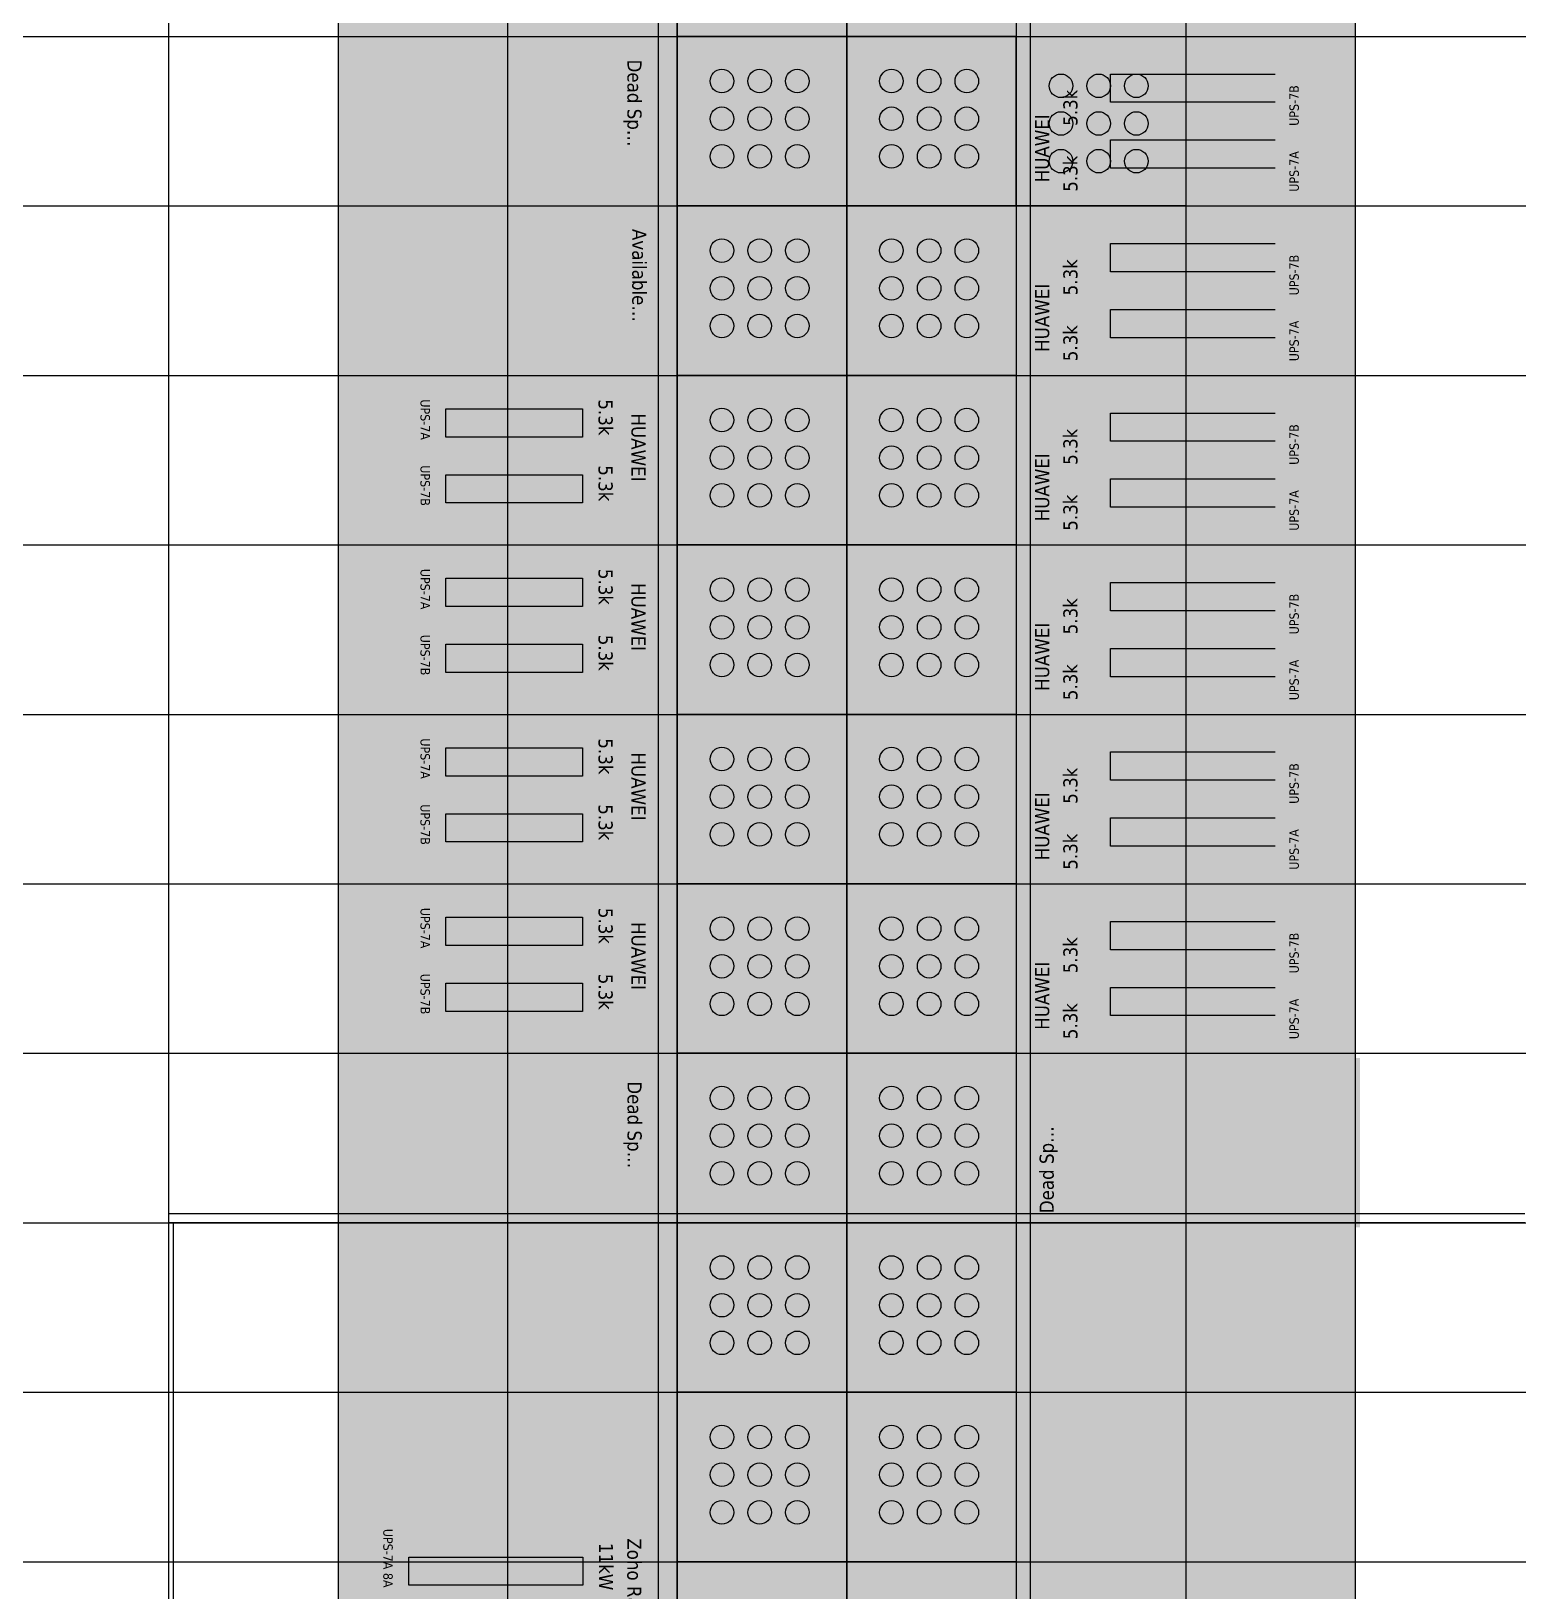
# Model space of a CAD drawing. Header units: millimetres. Extents: x -618 to 58287, y -23922 to -2396.
# Drawn here: x 5514 to 10775, y -16303 to -10782 of the extents above; entities that cross this region are included whole.
import ezdxf

# ---------------------------------------------------------------- set-up
doc = ezdxf.new("R2010")
doc.units = ezdxf.units.MM
doc.header["$MEASUREMENT"] = 0
for name, color, linetype, true_color in [('Background', 7, 'Continuous', 0xffffff), ('Equipment', 7, 'Continuous', 0xffffff), ('Names', 7, 'Continuous', 0xffffff), ('Power', 7, 'Continuous', 0xffffff), ('Room fixture', 7, 'Continuous', 0xffffff), ('Rows', 7, 'Continuous', 0xffffff), ('Tile grid', 7, 'Continuous', 0xafafaf), ('Walls and cages', 7, 'Continuous', 0xffffff)]:
    doc.layers.add(name, color=color, linetype=linetype, true_color=true_color)
doc.styles.add('Tahoma#false#false', font='tahoma.ttf', dxfattribs={"height": 0.2})

msp = doc.modelspace()

# ---------------------------------------------------------------- linework, layer by layer
at = {"layer": 'Background', "lineweight": -3, "transparency": 33554687}
for points in [[(6717.3, -10782), (7800.7, -10782), (7800.7, -11382)], [(7800.7, -11382), (6717.3, -11382), (6717.3, -10782)], [(10200, -11400), (9000, -11400), (9000, -10800)], [(9000, -10800), (10200, -10800), (10200, -11400)], [(6734.3, -11381.7), (7817.7, -11381.7), (7817.7, -11981.7)], [(7817.7, -11981.7), (6734.3, -11981.7), (6734.3, -11381.7)], [(10200, -12000), (9000, -12000), (9000, -11400)], [(9000, -11400), (10200, -11400), (10200, -12000)], [(6731.7, -11985), (7815, -11985), (7815, -12585)], [(7815, -12585), (6731.7, -12585), (6731.7, -11985)], [(10200, -12600), (9000, -12600), (9000, -12000)], [(9000, -12000), (10200, -12000), (10200, -12600)], [(6731.7, -12585), (7815, -12585), (7815, -13185)], [(7815, -13185), (6731.7, -13185), (6731.7, -12585)], [(10200, -13200), (9000, -13200), (9000, -12600)], [(9000, -12600), (10200, -12600), (10200, -13200)], [(6731.7, -13185), (7815, -13185), (7815, -13785)], [(7815, -13785), (6731.7, -13785), (6731.7, -13185)], [(10200, -13800), (9000, -13800), (9000, -13200)], [(9000, -13200), (10200, -13200), (10200, -13800)], [(6731.7, -13785), (7815, -13785), (7815, -14385)], [(7815, -14385), (6731.7, -14385), (6731.7, -13785)], [(10200, -14400), (9000, -14400), (9000, -13800)], [(9000, -13800), (10200, -13800), (10200, -14400)], [(6717.7, -14399), (7801, -14399), (7801, -14999)], [(7801, -14999), (6717.7, -14999), (6717.7, -14399)], [(10216, -15016), (9016, -15016), (9016, -14416)], [(9016, -14416), (10216, -14416), (10216, -15016)], [(6600, -16000), (7800, -16000), (7800, -16800)], [(7800, -16800), (6600, -16800), (6600, -16000)], [(10200, -17000), (9000, -17000), (9000, -16200)], [(9000, -16200), (10200, -16200), (10200, -17000)]]:
    msp.add_solid(points, dxfattribs=at)
at = {"layer": 'Equipment', "color": 21, "lineweight": 50, "true_color": 0xf49191, "transparency": 33554687}
for points in [[(6784, -11315.3), (6717.3, -11382), (6717.3, -10782)], [(6784, -10848.7), (6784, -11315.3), (6717.3, -10782)], [(7734, -10848.7), (6784, -10848.7), (6717.3, -10782)], [(6717.3, -10782), (7800.7, -10782), (7734, -10848.7)], [(7800.7, -10782), (7800.7, -11382), (7734, -11315.3)], [(7800.7, -10782), (7734, -11315.3), (7734, -10848.7)], [(7800.7, -11382), (6717.3, -11382), (6784, -11315.3)], [(6784, -11315.3), (7734, -11315.3), (7800.7, -11382)], [(6801, -11915), (6734.3, -11981.7), (6734.3, -11381.7)], [(6801, -11448.3), (6801, -11915), (6734.3, -11381.7)], [(7751, -11448.3), (6801, -11448.3), (6734.3, -11381.7)], [(6734.3, -11381.7), (7817.7, -11381.7), (7751, -11448.3)], [(7817.7, -11381.7), (7817.7, -11981.7), (7751, -11915)], [(7817.7, -11381.7), (7751, -11915), (7751, -11448.3)], [(7817.7, -11981.7), (6734.3, -11981.7), (6801, -11915)], [(6801, -11915), (7751, -11915), (7817.7, -11981.7)], [(6784.3, -14932.3), (6717.7, -14999), (6717.7, -14399)], [(6784.3, -14465.7), (6784.3, -14932.3), (6717.7, -14399)], [(7734.3, -14465.7), (6784.3, -14465.7), (6717.7, -14399)], [(6717.7, -14399), (7801, -14399), (7734.3, -14465.7)], [(7801, -14399), (7801, -14999), (7734.3, -14932.3)], [(7801, -14399), (7734.3, -14932.3), (7734.3, -14465.7)], [(10149.3, -14482.7), (9082.7, -14482.7), (9016, -14416)], [(9016, -14416), (10216, -14416), (10149.3, -14482.7)], [(9016, -15016), (9016, -14416), (9082.7, -14482.7)], [(10149.3, -14482.7), (10216, -14416), (10216, -15016)], [(9016, -15016), (9082.7, -14482.7), (9082.7, -14949.3)], [(10149.3, -14949.3), (10149.3, -14482.7), (10216, -15016)], [(7801, -14999), (6717.7, -14999), (6784.3, -14932.3)], [(6784.3, -14932.3), (7734.3, -14932.3), (7801, -14999)], [(10216, -15016), (9016, -15016), (9082.7, -14949.3)], [(9082.7, -14949.3), (10149.3, -14949.3), (10216, -15016)]]:
    msp.add_solid(points, dxfattribs=at)
at = {"layer": 'Equipment', "color": 18, "lineweight": -3, "true_color": 0x000000, "transparency": 33554687}
for points in [[(6734, -11365.3), (6717.3, -11382), (6717.3, -10782)], [(6734, -10798.7), (6734, -11365.3), (6717.3, -10782)], [(7784, -10798.7), (6734, -10798.7), (6717.3, -10782)], [(6717.3, -10782), (7800.7, -10782), (7784, -10798.7)], [(7800.7, -10782), (7800.7, -11382), (7784, -11365.3)], [(7800.7, -10782), (7784, -11365.3), (7784, -10798.7)], [(10183.3, -10816.7), (9016.7, -10816.7), (9000, -10800)], [(9000, -10800), (10200, -10800), (10183.3, -10816.7)], [(9000, -11400), (9000, -10800), (9016.7, -10816.7)], [(9000, -11400), (9016.7, -10816.7), (9016.7, -11383.3)], [(10183.3, -10816.7), (10200, -10800), (10200, -11400)], [(10183.3, -11383.3), (10183.3, -10816.7), (10200, -11400)], [(7800.7, -11382), (6717.3, -11382), (6734, -11365.3)], [(6734, -11365.3), (7784, -11365.3), (7800.7, -11382)], [(6751, -11965), (6734.3, -11981.7), (6734.3, -11381.7)], [(6751, -11398.3), (6751, -11965), (6734.3, -11381.7)], [(7801, -11398.3), (6751, -11398.3), (6734.3, -11381.7)], [(6734.3, -11381.7), (7817.7, -11381.7), (7801, -11398.3)], [(7817.7, -11381.7), (7817.7, -11981.7), (7801, -11965)], [(7817.7, -11381.7), (7801, -11965), (7801, -11398.3)], [(10200, -11400), (9000, -11400), (9016.7, -11383.3)], [(10183.3, -11416.7), (9016.7, -11416.7), (9000, -11400)], [(9000, -11400), (10200, -11400), (10183.3, -11416.7)], [(9000, -12000), (9000, -11400), (9016.7, -11416.7)], [(9000, -12000), (9016.7, -11416.7), (9016.7, -11983.3)], [(9016.7, -11383.3), (10183.3, -11383.3), (10200, -11400)], [(10183.3, -11416.7), (10200, -11400), (10200, -12000)], [(10183.3, -11983.3), (10183.3, -11416.7), (10200, -12000)], [(7817.7, -11981.7), (6734.3, -11981.7), (6751, -11965)], [(6751, -11965), (7801, -11965), (7817.7, -11981.7)], [(6748.3, -12568.3), (6731.7, -12585), (6731.7, -11985)], [(6748.3, -12001.7), (6748.3, -12568.3), (6731.7, -11985)], [(7798.3, -12001.7), (6748.3, -12001.7), (6731.7, -11985)], [(6731.7, -11985), (7815, -11985), (7798.3, -12001.7)], [(7815, -11985), (7815, -12585), (7798.3, -12568.3)], [(7815, -11985), (7798.3, -12568.3), (7798.3, -12001.7)], [(10200, -12000), (9000, -12000), (9016.7, -11983.3)], [(10183.3, -12016.7), (9016.7, -12016.7), (9000, -12000)], [(9000, -12000), (10200, -12000), (10183.3, -12016.7)], [(9000, -12600), (9000, -12000), (9016.7, -12016.7)], [(9000, -12600), (9016.7, -12016.7), (9016.7, -12583.3)], [(9016.7, -11983.3), (10183.3, -11983.3), (10200, -12000)], [(10183.3, -12016.7), (10200, -12000), (10200, -12600)], [(10183.3, -12583.3), (10183.3, -12016.7), (10200, -12600)], [(7815, -12585), (6731.7, -12585), (6748.3, -12568.3)], [(6748.3, -13168.3), (6731.7, -13185), (6731.7, -12585)], [(6748.3, -12601.7), (6748.3, -13168.3), (6731.7, -12585)], [(7798.3, -12601.7), (6748.3, -12601.7), (6731.7, -12585)], [(6731.7, -12585), (7815, -12585), (7798.3, -12601.7)], [(6748.3, -12568.3), (7798.3, -12568.3), (7815, -12585)], [(7815, -12585), (7815, -13185), (7798.3, -13168.3)], [(7815, -12585), (7798.3, -13168.3), (7798.3, -12601.7)], [(10200, -12600), (9000, -12600), (9016.7, -12583.3)], [(9016.7, -12583.3), (10183.3, -12583.3), (10200, -12600)], [(10183.3, -12616.7), (9016.7, -12616.7), (9000, -12600)], [(9000, -12600), (10200, -12600), (10183.3, -12616.7)], [(9000, -13200), (9000, -12600), (9016.7, -12616.7)], [(9000, -13200), (9016.7, -12616.7), (9016.7, -13183.3)], [(10183.3, -12616.7), (10200, -12600), (10200, -13200)], [(10183.3, -13183.3), (10183.3, -12616.7), (10200, -13200)], [(7815, -13185), (6731.7, -13185), (6748.3, -13168.3)], [(6748.3, -13768.3), (6731.7, -13785), (6731.7, -13185)], [(6748.3, -13201.7), (6748.3, -13768.3), (6731.7, -13185)], [(7798.3, -13201.7), (6748.3, -13201.7), (6731.7, -13185)], [(6731.7, -13185), (7815, -13185), (7798.3, -13201.7)], [(6748.3, -13168.3), (7798.3, -13168.3), (7815, -13185)], [(7815, -13185), (7815, -13785), (7798.3, -13768.3)], [(7815, -13185), (7798.3, -13768.3), (7798.3, -13201.7)], [(10200, -13200), (9000, -13200), (9016.7, -13183.3)], [(9016.7, -13183.3), (10183.3, -13183.3), (10200, -13200)], [(10183.3, -13216.7), (9016.7, -13216.7), (9000, -13200)], [(9000, -13200), (10200, -13200), (10183.3, -13216.7)], [(9000, -13800), (9000, -13200), (9016.7, -13216.7)], [(9000, -13800), (9016.7, -13216.7), (9016.7, -13783.3)], [(10183.3, -13216.7), (10200, -13200), (10200, -13800)], [(10183.3, -13783.3), (10183.3, -13216.7), (10200, -13800)], [(7815, -13785), (6731.7, -13785), (6748.3, -13768.3)], [(6748.3, -14368.3), (6731.7, -14385), (6731.7, -13785)], [(6748.3, -13801.7), (6748.3, -14368.3), (6731.7, -13785)], [(7798.3, -13801.7), (6748.3, -13801.7), (6731.7, -13785)], [(6731.7, -13785), (7815, -13785), (7798.3, -13801.7)], [(6748.3, -13768.3), (7798.3, -13768.3), (7815, -13785)], [(7815, -13785), (7815, -14385), (7798.3, -14368.3)], [(7815, -13785), (7798.3, -14368.3), (7798.3, -13801.7)], [(10200, -13800), (9000, -13800), (9016.7, -13783.3)], [(10183.3, -13816.7), (9016.7, -13816.7), (9000, -13800)], [(9000, -13800), (10200, -13800), (10183.3, -13816.7)], [(9000, -14400), (9000, -13800), (9016.7, -13816.7)], [(9016.7, -13783.3), (10183.3, -13783.3), (10200, -13800)], [(10183.3, -13816.7), (10200, -13800), (10200, -14400)], [(9000, -14400), (9016.7, -13816.7), (9016.7, -14383.3)], [(10183.3, -14383.3), (10183.3, -13816.7), (10200, -14400)], [(6734.3, -14982.3), (6717.7, -14999), (6717.7, -14399)], [(6734.3, -14415.7), (6734.3, -14982.3), (6717.7, -14399)], [(7784.3, -14415.7), (6734.3, -14415.7), (6717.7, -14399)], [(6717.7, -14399), (7801, -14399), (7784.3, -14415.7)], [(7815, -14385), (6731.7, -14385), (6748.3, -14368.3)], [(6748.3, -14368.3), (7798.3, -14368.3), (7815, -14385)], [(7801, -14399), (7801, -14999), (7784.3, -14982.3)], [(7801, -14399), (7784.3, -14982.3), (7784.3, -14415.7)], [(10200, -14400), (9000, -14400), (9016.7, -14383.3)], [(9016.7, -14383.3), (10183.3, -14383.3), (10200, -14400)], [(10199.3, -14432.7), (9032.7, -14432.7), (9016, -14416)], [(9016, -14416), (10216, -14416), (10199.3, -14432.7)], [(9016, -15016), (9016, -14416), (9032.7, -14432.7)], [(9016, -15016), (9032.7, -14432.7), (9032.7, -14999.3)], [(10199.3, -14432.7), (10216, -14416), (10216, -15016)], [(10199.3, -14999.3), (10199.3, -14432.7), (10216, -15016)], [(7801, -14999), (6717.7, -14999), (6734.3, -14982.3)], [(6734.3, -14982.3), (7784.3, -14982.3), (7801, -14999)], [(10216, -15016), (9016, -15016), (9032.7, -14999.3)], [(9032.7, -14999.3), (10199.3, -14999.3), (10216, -15016)], [(6616.7, -16783.3), (6600, -16800), (6600, -16000)], [(6616.7, -16016.7), (6616.7, -16783.3), (6600, -16000)], [(7783.3, -16016.7), (6616.7, -16016.7), (6600, -16000)], [(6600, -16000), (7800, -16000), (7783.3, -16016.7)], [(7800, -16000), (7800, -16800), (7783.3, -16783.3)], [(7800, -16000), (7783.3, -16783.3), (7783.3, -16016.7)], [(10183.3, -16216.7), (9016.7, -16216.7), (9000, -16200)], [(9000, -16200), (10200, -16200), (10183.3, -16216.7)], [(9000, -17000), (9000, -16200), (9016.7, -16216.7)], [(9000, -17000), (9016.7, -16216.7), (9016.7, -16983.3)], [(10183.3, -16216.7), (10200, -16200), (10200, -17000)], [(10183.3, -16983.3), (10183.3, -16216.7), (10200, -17000)]]:
    msp.add_solid(points, dxfattribs=at)
at = {"layer": 'Equipment', "color": 9, "lineweight": 50, "true_color": 0xc0c0c0, "transparency": 33554687}
for points in [[(10133.3, -10866.7), (9066.7, -10866.7), (9000, -10800)], [(9000, -10800), (10200, -10800), (10133.3, -10866.7)], [(9000, -11400), (9000, -10800), (9066.7, -10866.7)], [(10133.3, -10866.7), (10200, -10800), (10200, -11400)], [(9000, -11400), (9066.7, -10866.7), (9066.7, -11333.3)], [(10133.3, -11333.3), (10133.3, -10866.7), (10200, -11400)], [(10200, -11400), (9000, -11400), (9066.7, -11333.3)], [(9066.7, -11333.3), (10133.3, -11333.3), (10200, -11400)], [(10133.3, -11466.7), (9066.7, -11466.7), (9000, -11400)], [(9000, -11400), (10200, -11400), (10133.3, -11466.7)], [(9000, -12000), (9000, -11400), (9066.7, -11466.7)], [(10133.3, -11466.7), (10200, -11400), (10200, -12000)], [(9000, -12000), (9066.7, -11466.7), (9066.7, -11933.3)], [(10133.3, -11933.3), (10133.3, -11466.7), (10200, -12000)], [(10200, -12000), (9000, -12000), (9066.7, -11933.3)], [(9066.7, -11933.3), (10133.3, -11933.3), (10200, -12000)], [(6798.3, -12518.3), (6731.7, -12585), (6731.7, -11985)], [(6798.3, -12051.7), (6798.3, -12518.3), (6731.7, -11985)], [(7748.3, -12051.7), (6798.3, -12051.7), (6731.7, -11985)], [(6731.7, -11985), (7815, -11985), (7748.3, -12051.7)], [(7815, -11985), (7815, -12585), (7748.3, -12518.3)], [(7815, -11985), (7748.3, -12518.3), (7748.3, -12051.7)], [(10133.3, -12066.7), (9066.7, -12066.7), (9000, -12000)], [(9000, -12000), (10200, -12000), (10133.3, -12066.7)], [(9000, -12600), (9000, -12000), (9066.7, -12066.7)], [(10133.3, -12066.7), (10200, -12000), (10200, -12600)], [(9000, -12600), (9066.7, -12066.7), (9066.7, -12533.3)], [(10133.3, -12533.3), (10133.3, -12066.7), (10200, -12600)], [(7815, -12585), (6731.7, -12585), (6798.3, -12518.3)], [(6798.3, -12518.3), (7748.3, -12518.3), (7815, -12585)], [(6798.3, -13118.3), (6731.7, -13185), (6731.7, -12585)], [(6798.3, -12651.7), (6798.3, -13118.3), (6731.7, -12585)], [(7748.3, -12651.7), (6798.3, -12651.7), (6731.7, -12585)], [(6731.7, -12585), (7815, -12585), (7748.3, -12651.7)], [(7815, -12585), (7815, -13185), (7748.3, -13118.3)], [(7815, -12585), (7748.3, -13118.3), (7748.3, -12651.7)], [(10200, -12600), (9000, -12600), (9066.7, -12533.3)], [(9066.7, -12533.3), (10133.3, -12533.3), (10200, -12600)], [(10133.3, -12666.7), (9066.7, -12666.7), (9000, -12600)], [(9000, -12600), (10200, -12600), (10133.3, -12666.7)], [(9000, -13200), (9000, -12600), (9066.7, -12666.7)], [(10133.3, -12666.7), (10200, -12600), (10200, -13200)], [(9000, -13200), (9066.7, -12666.7), (9066.7, -13133.3)], [(10133.3, -13133.3), (10133.3, -12666.7), (10200, -13200)], [(7815, -13185), (6731.7, -13185), (6798.3, -13118.3)], [(6798.3, -13118.3), (7748.3, -13118.3), (7815, -13185)], [(10200, -13200), (9000, -13200), (9066.7, -13133.3)], [(9066.7, -13133.3), (10133.3, -13133.3), (10200, -13200)], [(6798.3, -13718.3), (6731.7, -13785), (6731.7, -13185)], [(6798.3, -13251.7), (6798.3, -13718.3), (6731.7, -13185)], [(7748.3, -13251.7), (6798.3, -13251.7), (6731.7, -13185)], [(6731.7, -13185), (7815, -13185), (7748.3, -13251.7)], [(7815, -13185), (7815, -13785), (7748.3, -13718.3)], [(7815, -13185), (7748.3, -13718.3), (7748.3, -13251.7)], [(10133.3, -13266.7), (9066.7, -13266.7), (9000, -13200)], [(9000, -13200), (10200, -13200), (10133.3, -13266.7)], [(9000, -13800), (9000, -13200), (9066.7, -13266.7)], [(10133.3, -13266.7), (10200, -13200), (10200, -13800)], [(9000, -13800), (9066.7, -13266.7), (9066.7, -13733.3)], [(10133.3, -13733.3), (10133.3, -13266.7), (10200, -13800)], [(7815, -13785), (6731.7, -13785), (6798.3, -13718.3)], [(6798.3, -13718.3), (7748.3, -13718.3), (7815, -13785)], [(10200, -13800), (9000, -13800), (9066.7, -13733.3)], [(9066.7, -13733.3), (10133.3, -13733.3), (10200, -13800)], [(6798.3, -14318.3), (6731.7, -14385), (6731.7, -13785)], [(6798.3, -13851.7), (6798.3, -14318.3), (6731.7, -13785)], [(7748.3, -13851.7), (6798.3, -13851.7), (6731.7, -13785)], [(6731.7, -13785), (7815, -13785), (7748.3, -13851.7)], [(7815, -13785), (7815, -14385), (7748.3, -14318.3)], [(7815, -13785), (7748.3, -14318.3), (7748.3, -13851.7)], [(10133.3, -13866.7), (9066.7, -13866.7), (9000, -13800)], [(9000, -13800), (10200, -13800), (10133.3, -13866.7)], [(9000, -14400), (9000, -13800), (9066.7, -13866.7)], [(10133.3, -13866.7), (10200, -13800), (10200, -14400)], [(9000, -14400), (9066.7, -13866.7), (9066.7, -14333.3)], [(10133.3, -14333.3), (10133.3, -13866.7), (10200, -14400)], [(7815, -14385), (6731.7, -14385), (6798.3, -14318.3)], [(6798.3, -14318.3), (7748.3, -14318.3), (7815, -14385)], [(10200, -14400), (9000, -14400), (9066.7, -14333.3)], [(9066.7, -14333.3), (10133.3, -14333.3), (10200, -14400)], [(6666.7, -16733.3), (6600, -16800), (6600, -16000)], [(6666.7, -16066.7), (6666.7, -16733.3), (6600, -16000)], [(7733.3, -16066.7), (6666.7, -16066.7), (6600, -16000)], [(6600, -16000), (7800, -16000), (7733.3, -16066.7)], [(7800, -16000), (7800, -16800), (7733.3, -16733.3)], [(7800, -16000), (7733.3, -16733.3), (7733.3, -16066.7)], [(10133.3, -16266.7), (9066.7, -16266.7), (9000, -16200)], [(9000, -16200), (10200, -16200), (10133.3, -16266.7)], [(9000, -17000), (9000, -16200), (9066.7, -16266.7)], [(10133.3, -16266.7), (10200, -16200), (10200, -17000)], [(9000, -17000), (9066.7, -16266.7), (9066.7, -16933.3)], [(10133.3, -16933.3), (10133.3, -16266.7), (10200, -17000)]]:
    msp.add_solid(points, dxfattribs=at)
at = {"layer": 'Power', "color": 8, "lineweight": -3, "true_color": 0x808080, "transparency": 33554687}
for p, q in [((9333.3, -11033.3), (9333.3, -10933.3)), ((9333.3, -10933.3), (9916.7, -10933.3)), ((9916.7, -11033.3), (9333.3, -11033.3)), ((9333.3, -11266.7), (9333.3, -11166.7)), ((9333.3, -11166.7), (9916.7, -11166.7)), ((9916.7, -11266.7), (9333.3, -11266.7)), ((9333.3, -11633.3), (9333.3, -11533.3)), ((9333.3, -11533.3), (9916.7, -11533.3)), ((9916.7, -11633.3), (9333.3, -11633.3)), ((9333.3, -11866.7), (9333.3, -11766.7)), ((9333.3, -11766.7), (9916.7, -11766.7)), ((9916.7, -11866.7), (9333.3, -11866.7)), ((6981.7, -12218.3), (6981.7, -12118.3)), ((6981.7, -12118.3), (7465, -12118.3)), ((7465, -12118.3), (7465, -12218.3)), ((9333.3, -12233.3), (9333.3, -12133.3)), ((9333.3, -12133.3), (9916.7, -12133.3)), ((7465, -12218.3), (6981.7, -12218.3)), ((9916.7, -12233.3), (9333.3, -12233.3)), ((6981.7, -12451.7), (6981.7, -12351.7)), ((6981.7, -12351.7), (7465, -12351.7)), ((7465, -12351.7), (7465, -12451.7)), ((9333.3, -12466.7), (9333.3, -12366.7)), ((9333.3, -12366.7), (9916.7, -12366.7)), ((7465, -12451.7), (6981.7, -12451.7)), ((9916.7, -12466.7), (9333.3, -12466.7)), ((6981.7, -12818.3), (6981.7, -12718.3)), ((6981.7, -12718.3), (7465, -12718.3)), ((7465, -12718.3), (7465, -12818.3)), ((9333.3, -12833.3), (9333.3, -12733.3)), ((9333.3, -12733.3), (9916.7, -12733.3)), ((7465, -12818.3), (6981.7, -12818.3)), ((9916.7, -12833.3), (9333.3, -12833.3)), ((6981.7, -13051.7), (6981.7, -12951.7)), ((6981.7, -12951.7), (7465, -12951.7)), ((7465, -12951.7), (7465, -13051.7)), ((9333.3, -13066.7), (9333.3, -12966.7)), ((9333.3, -12966.7), (9916.7, -12966.7)), ((7465, -13051.7), (6981.7, -13051.7)), ((9916.7, -13066.7), (9333.3, -13066.7)), ((6981.7, -13418.3), (6981.7, -13318.3)), ((6981.7, -13318.3), (7465, -13318.3)), ((7465, -13318.3), (7465, -13418.3)), ((9333.3, -13433.3), (9333.3, -13333.3)), ((9333.3, -13333.3), (9916.7, -13333.3)), ((7465, -13418.3), (6981.7, -13418.3)), ((9916.7, -13433.3), (9333.3, -13433.3)), ((6981.7, -13651.7), (6981.7, -13551.7)), ((6981.7, -13551.7), (7465, -13551.7)), ((7465, -13551.7), (7465, -13651.7)), ((9333.3, -13666.7), (9333.3, -13566.7)), ((9333.3, -13566.7), (9916.7, -13566.7)), ((7465, -13651.7), (6981.7, -13651.7)), ((9916.7, -13666.7), (9333.3, -13666.7)), ((6981.7, -14018.3), (6981.7, -13918.3)), ((6981.7, -13918.3), (7465, -13918.3)), ((7465, -13918.3), (7465, -14018.3)), ((9333.3, -14033.3), (9333.3, -13933.3)), ((9333.3, -13933.3), (9916.7, -13933.3)), ((7465, -14018.3), (6981.7, -14018.3)), ((9916.7, -14033.3), (9333.3, -14033.3)), ((6981.7, -14251.7), (6981.7, -14151.7)), ((6981.7, -14151.7), (7465, -14151.7)), ((7465, -14151.7), (7465, -14251.7)), ((9333.3, -14266.7), (9333.3, -14166.7)), ((9333.3, -14166.7), (9916.7, -14166.7)), ((7465, -14251.7), (6981.7, -14251.7)), ((9916.7, -14266.7), (9333.3, -14266.7)), ((6850, -16283.3), (6850, -16183.3)), ((6850, -16183.3), (7466.7, -16183.3)), ((7466.7, -16183.3), (7466.7, -16283.3)), ((7466.7, -16283.3), (6850, -16283.3))]:
    msp.add_line(p, q, dxfattribs=at)
at = {"layer": 'Power', "color": 138, "lineweight": -3, "true_color": 0x01505e, "transparency": 33554687}
for points in [[(10000, -11083.3), (10000, -10883.3), (10083.3, -11083.3), (10083.3, -10883.3)], [(10000, -11316.7), (10000, -11116.7), (10083.3, -11316.7), (10083.3, -11116.7)], [(10000, -11683.3), (10000, -11483.3), (10083.3, -11683.3), (10083.3, -11483.3)], [(10000, -11916.7), (10000, -11716.7), (10083.3, -11916.7), (10083.3, -11716.7)], [(6931.7, -12085), (6931.7, -12285), (6848.3, -12085), (6848.3, -12285)], [(10000, -12283.3), (10000, -12083.3), (10083.3, -12283.3), (10083.3, -12083.3)], [(6931.7, -12318.3), (6931.7, -12518.3), (6848.3, -12318.3), (6848.3, -12518.3)], [(10000, -12516.7), (10000, -12316.7), (10083.3, -12516.7), (10083.3, -12316.7)], [(6931.7, -12685), (6931.7, -12885), (6848.3, -12685), (6848.3, -12885)], [(10000, -12883.3), (10000, -12683.3), (10083.3, -12883.3), (10083.3, -12683.3)], [(6931.7, -12918.3), (6931.7, -13118.3), (6848.3, -12918.3), (6848.3, -13118.3)], [(10000, -13116.7), (10000, -12916.7), (10083.3, -13116.7), (10083.3, -12916.7)], [(6931.7, -13285), (6931.7, -13485), (6848.3, -13285), (6848.3, -13485)], [(10000, -13483.3), (10000, -13283.3), (10083.3, -13483.3), (10083.3, -13283.3)], [(6931.7, -13518.3), (6931.7, -13718.3), (6848.3, -13518.3), (6848.3, -13718.3)], [(10000, -13716.7), (10000, -13516.7), (10083.3, -13716.7), (10083.3, -13516.7)], [(6931.7, -13885), (6931.7, -14085), (6848.3, -13885), (6848.3, -14085)], [(10000, -14083.3), (10000, -13883.3), (10083.3, -14083.3), (10083.3, -13883.3)], [(6931.7, -14118.3), (6931.7, -14318.3), (6848.3, -14118.3), (6848.3, -14318.3)], [(10000, -14316.7), (10000, -14116.7), (10083.3, -14316.7), (10083.3, -14116.7)], [(6800, -16083.3), (6800, -16383.3), (6716.7, -16083.3), (6716.7, -16383.3)], [(10000, -16583.3), (10000, -16283.3), (10083.3, -16583.3), (10083.3, -16283.3)]]:
    msp.add_solid(points, dxfattribs=at)
at = {"layer": 'Power', "lineweight": -3, "transparency": 33554687}
for points in [[(9333.3, -11033.3), (9333.3, -10933.3), (9950, -11033.3), (9950, -10933.3)], [(9333.3, -11266.7), (9333.3, -11166.7), (9950, -11266.7), (9950, -11166.7)], [(9333.3, -11633.3), (9333.3, -11533.3), (9950, -11633.3), (9950, -11533.3)], [(9333.3, -11866.7), (9333.3, -11766.7), (9950, -11866.7), (9950, -11766.7)], [(7465, -12118.3), (7465, -12218.3), (6981.7, -12118.3), (6981.7, -12218.3)], [(9333.3, -12233.3), (9333.3, -12133.3), (9950, -12233.3), (9950, -12133.3)], [(7465, -12351.7), (7465, -12451.7), (6981.7, -12351.7), (6981.7, -12451.7)], [(9333.3, -12466.7), (9333.3, -12366.7), (9950, -12466.7), (9950, -12366.7)], [(7465, -12718.3), (7465, -12818.3), (6981.7, -12718.3), (6981.7, -12818.3)], [(9333.3, -12833.3), (9333.3, -12733.3), (9950, -12833.3), (9950, -12733.3)], [(7465, -12951.7), (7465, -13051.7), (6981.7, -12951.7), (6981.7, -13051.7)], [(9333.3, -13066.7), (9333.3, -12966.7), (9950, -13066.7), (9950, -12966.7)], [(7465, -13318.3), (7465, -13418.3), (6981.7, -13318.3), (6981.7, -13418.3)], [(9333.3, -13433.3), (9333.3, -13333.3), (9950, -13433.3), (9950, -13333.3)], [(7465, -13551.7), (7465, -13651.7), (6981.7, -13551.7), (6981.7, -13651.7)], [(9333.3, -13666.7), (9333.3, -13566.7), (9950, -13666.7), (9950, -13566.7)], [(7465, -13918.3), (7465, -14018.3), (6981.7, -13918.3), (6981.7, -14018.3)], [(9333.3, -14033.3), (9333.3, -13933.3), (9950, -14033.3), (9950, -13933.3)], [(7465, -14151.7), (7465, -14251.7), (6981.7, -14151.7), (6981.7, -14251.7)], [(9333.3, -14266.7), (9333.3, -14166.7), (9950, -14266.7), (9950, -14166.7)], [(7466.7, -16183.3), (7466.7, -16283.3), (6850, -16183.3), (6850, -16283.3)]]:
    msp.add_solid(points, dxfattribs=at)
at = {"layer": 'Power', "color": 8, "lineweight": -3, "true_color": 0x6e6e6e, "transparency": 33554687}
for points in [[(9800, -11033.3), (9800, -10933.3), (9950, -11033.3), (9950, -10933.3)], [(9800, -11266.7), (9800, -11166.7), (9950, -11266.7), (9950, -11166.7)], [(9800, -11633.3), (9800, -11533.3), (9950, -11633.3), (9950, -11533.3)], [(9800, -11866.7), (9800, -11766.7), (9950, -11866.7), (9950, -11766.7)], [(7315, -12118.3), (7315, -12218.3), (6981.7, -12118.3), (6981.7, -12218.3)], [(9716.7, -12233.3), (9716.7, -12133.3), (9950, -12233.3), (9950, -12133.3)], [(7315, -12351.7), (7315, -12451.7), (6981.7, -12351.7), (6981.7, -12451.7)], [(9716.7, -12466.7), (9716.7, -12366.7), (9950, -12466.7), (9950, -12366.7)], [(7281.7, -12718.3), (7281.7, -12818.3), (6981.7, -12718.3), (6981.7, -12818.3)], [(9766.7, -12833.3), (9766.7, -12733.3), (9950, -12833.3), (9950, -12733.3)], [(7281.7, -12951.7), (7281.7, -13051.7), (6981.7, -12951.7), (6981.7, -13051.7)], [(9766.7, -13066.7), (9766.7, -12966.7), (9950, -13066.7), (9950, -12966.7)], [(7281.7, -13318.3), (7281.7, -13418.3), (6981.7, -13318.3), (6981.7, -13418.3)], [(9783.3, -13433.3), (9783.3, -13333.3), (9950, -13433.3), (9950, -13333.3)], [(7281.7, -13551.7), (7281.7, -13651.7), (6981.7, -13551.7), (6981.7, -13651.7)], [(9783.3, -13666.7), (9783.3, -13566.7), (9950, -13666.7), (9950, -13566.7)], [(7015, -13918.3), (7015, -14018.3), (6981.7, -13918.3), (6981.7, -14018.3)], [(9816.7, -14033.3), (9816.7, -13933.3), (9950, -14033.3), (9950, -13933.3)], [(7015, -14151.7), (7015, -14251.7), (6981.7, -14151.7), (6981.7, -14251.7)], [(9816.7, -14266.7), (9816.7, -14166.7), (9950, -14266.7), (9950, -14166.7)]]:
    msp.add_solid(points, dxfattribs=at)
at = {"layer": 'Power', "color": 9, "lineweight": -3, "true_color": 0xc0c0c0, "transparency": 33554687}
for points in [[(9866.7, -11033.3), (9866.7, -10933.3), (9950, -11033.3), (9950, -10933.3)], [(9866.7, -11266.7), (9866.7, -11166.7), (9950, -11266.7), (9950, -11166.7)], [(9866.7, -11633.3), (9866.7, -11533.3), (9950, -11633.3), (9950, -11533.3)], [(9866.7, -11866.7), (9866.7, -11766.7), (9950, -11866.7), (9950, -11766.7)], [(7148.3, -12118.3), (7148.3, -12218.3), (6981.7, -12118.3), (6981.7, -12218.3)], [(9833.3, -12233.3), (9833.3, -12133.3), (9950, -12233.3), (9950, -12133.3)], [(7148.3, -12351.7), (7148.3, -12451.7), (6981.7, -12351.7), (6981.7, -12451.7)], [(9833.3, -12466.7), (9833.3, -12366.7), (9950, -12466.7), (9950, -12366.7)], [(7131.7, -12718.3), (7131.7, -12818.3), (6981.7, -12718.3), (6981.7, -12818.3)], [(9850, -12833.3), (9850, -12733.3), (9950, -12833.3), (9950, -12733.3)], [(7131.7, -12951.7), (7131.7, -13051.7), (6981.7, -12951.7), (6981.7, -13051.7)], [(9850, -13066.7), (9850, -12966.7), (9950, -13066.7), (9950, -12966.7)], [(7131.7, -13318.3), (7131.7, -13418.3), (6981.7, -13318.3), (6981.7, -13418.3)], [(9866.7, -13433.3), (9866.7, -13333.3), (9950, -13433.3), (9950, -13333.3)], [(7131.7, -13551.7), (7131.7, -13651.7), (6981.7, -13551.7), (6981.7, -13651.7)], [(9866.7, -13666.7), (9866.7, -13566.7), (9950, -13666.7), (9950, -13566.7)], [(6998.3, -13918.3), (6998.3, -14018.3), (6981.7, -13918.3), (6981.7, -14018.3)], [(9883.3, -14033.3), (9883.3, -13933.3), (9950, -14033.3), (9950, -13933.3)], [(6998.3, -14151.7), (6998.3, -14251.7), (6981.7, -14151.7), (6981.7, -14251.7)], [(9883.3, -14266.7), (9883.3, -14166.7), (9950, -14266.7), (9950, -14166.7)]]:
    msp.add_solid(points, dxfattribs=at)
at = {"layer": 'Power', "color": 22, "lineweight": -3, "true_color": 0xc92518, "transparency": 33554687}
msp.add_solid([(7466.7, -16183.3), (7466.7, -16283.3), (6850, -16183.3), (6850, -16283.3)], dxfattribs=at)
at = {"layer": 'Power', "color": 13, "lineweight": -3, "true_color": 0xe7473c, "transparency": 33554687}
msp.add_solid([(7050, -16183.3), (7050, -16283.3), (6850, -16183.3), (6850, -16283.3)], dxfattribs=at)
at = {"layer": 'Room fixture', "color": 9, "lineweight": -3, "true_color": 0xc0c0c0, "transparency": 33554687}
for p, q in [((7800, -10800), (7800, -10200)), ((8400, -10200), (8400, -10800)), ((8400, -10800), (8400, -10200)), ((9000, -10200), (9000, -10800)), ((7800, -10800), (8400, -10800)), ((7800, -11400), (7800, -10800)), ((8400, -10800), (7800, -10800)), ((8400, -10800), (8400, -11400)), ((8400, -10800), (9000, -10800)), ((8400, -11400), (8400, -10800)), ((9000, -10800), (8400, -10800)), ((9000, -11400), (9000, -10800)), ((9000, -10800), (9600, -10800)), ((9000, -10800), (9000, -11400)), ((9600, -10800), (9600, -11400)), ((7800, -11400), (8400, -11400)), ((7800, -12000), (7800, -11400)), ((8400, -11400), (7800, -11400)), ((8400, -11400), (8400, -12000)), ((8400, -11400), (9000, -11400)), ((8400, -12000), (8400, -11400)), ((9000, -11400), (8400, -11400)), ((9000, -11400), (9000, -12000)), ((9600, -11400), (9000, -11400)), ((8400, -12000), (7800, -12000)), ((7800, -12000), (8400, -12000)), ((7800, -12600), (7800, -12000)), ((8400, -12000), (8400, -12600)), ((9000, -12000), (8400, -12000)), ((8400, -12000), (9000, -12000)), ((8400, -12600), (8400, -12000)), ((9000, -12000), (9000, -12600)), ((8400, -12600), (7800, -12600)), ((7800, -12600), (8400, -12600)), ((7800, -13200), (7800, -12600)), ((8400, -12600), (8400, -13200)), ((8400, -12600), (9000, -12600)), ((8400, -13200), (8400, -12600)), ((9000, -12600), (8400, -12600)), ((9000, -12600), (9000, -13200)), ((8400, -13200), (7800, -13200)), ((7800, -13200), (8400, -13200)), ((7800, -13800), (7800, -13200)), ((8400, -13200), (9000, -13200)), ((8400, -13800), (8400, -13200)), ((9000, -13200), (8400, -13200)), ((8400, -13200), (8400, -13800)), ((9000, -13200), (9000, -13800)), ((8400, -13800), (7800, -13800)), ((7800, -13800), (8400, -13800)), ((7800, -14400), (7800, -13800)), ((9000, -13800), (8400, -13800)), ((8400, -13800), (9000, -13800)), ((8400, -14400), (8400, -13800)), ((8400, -13800), (8400, -14400)), ((9000, -13800), (9000, -14400)), ((7800, -14400), (8400, -14400)), ((7800, -15000), (7800, -14400)), ((8400, -14400), (7800, -14400)), ((8400, -14400), (9000, -14400)), ((8400, -15000), (8400, -14400)), ((9000, -14400), (8400, -14400)), ((8400, -14400), (8400, -15000)), ((9000, -14400), (9000, -15000)), ((8400, -15000), (7800, -15000)), ((7800, -15000), (8400, -15000)), ((7800, -15600), (7800, -15000)), ((8400, -15000), (9000, -15000)), ((8400, -15600), (8400, -15000)), ((9000, -15000), (8400, -15000)), ((8400, -15000), (8400, -15600)), ((9000, -15000), (9000, -15600)), ((7800, -15600), (8400, -15600)), ((7800, -16200), (7800, -15600)), ((8400, -15600), (7800, -15600)), ((8400, -15600), (9000, -15600)), ((8400, -16200), (8400, -15600)), ((8400, -15600), (8400, -16200)), ((9000, -15600), (8400, -15600)), ((9000, -15600), (9000, -16200)), ((8400, -16200), (7800, -16200)), ((7800, -16200), (8400, -16200)), ((7800, -16800), (7800, -16200)), ((9000, -16200), (8400, -16200)), ((8400, -16200), (9000, -16200)), ((8400, -16800), (8400, -16200)), ((8400, -16200), (8400, -16800)), ((9000, -16200), (9000, -16800))]:
    msp.add_line(p, q, dxfattribs=at)
for centre in [(7958.3, -10958.3), (8091.7, -10958.3), (8225, -10958.3), (8558.3, -10958.3), (8691.7, -10958.3), (8825, -10958.3), (9158.3, -10975), (9291.7, -10975), (9425, -10975), (7958.3, -11091.7), (8091.7, -11091.7), (8225, -11091.7), (8558.3, -11091.7), (8691.7, -11091.7), (8825, -11091.7), (9158.3, -11108.3), (9291.7, -11108.3), (9425, -11108.3), (7958.3, -11225), (8091.7, -11225), (8225, -11225), (8558.3, -11225), (8691.7, -11225), (8825, -11225), (9158.3, -11241.7), (9291.7, -11241.7), (9425, -11241.7), (7958.3, -11558.3), (8091.7, -11558.3), (8225, -11558.3), (8558.3, -11558.3), (8691.7, -11558.3), (8825, -11558.3), (7958.3, -11691.7), (8091.7, -11691.7), (8225, -11691.7), (8558.3, -11691.7), (8691.7, -11691.7), (8825, -11691.7), (7958.3, -11825), (8091.7, -11825), (8225, -11825), (8558.3, -11825), (8691.7, -11825), (8825, -11825), (7958.3, -12158.3), (8091.7, -12158.3), (8225, -12158.3), (8558.3, -12158.3), (8691.7, -12158.3), (8825, -12158.3), (7958.3, -12291.7), (8091.7, -12291.7), (8225, -12291.7), (8558.3, -12291.7), (8691.7, -12291.7), (8825, -12291.7), (7958.3, -12425), (8091.7, -12425), (8225, -12425), (8558.3, -12425), (8691.7, -12425), (8825, -12425), (7958.3, -12758.3), (8091.7, -12758.3), (8225, -12758.3), (8558.3, -12758.3), (8691.7, -12758.3), (8825, -12758.3), (7958.3, -12891.7), (8091.7, -12891.7), (8225, -12891.7), (8558.3, -12891.7), (8691.7, -12891.7), (8825, -12891.7), (7958.3, -13025), (8091.7, -13025), (8225, -13025), (8558.3, -13025), (8691.7, -13025), (8825, -13025), (7958.3, -13358.3), (8091.7, -13358.3), (8225, -13358.3), (8558.3, -13358.3), (8691.7, -13358.3), (8825, -13358.3), (7958.3, -13491.7), (8091.7, -13491.7), (8225, -13491.7), (8558.3, -13491.7), (8691.7, -13491.7), (8825, -13491.7), (7958.3, -13625), (8091.7, -13625), (8225, -13625), (8558.3, -13625), (8691.7, -13625), (8825, -13625), (7958.3, -13958.3), (8091.7, -13958.3), (8225, -13958.3), (8558.3, -13958.3), (8691.7, -13958.3), (8825, -13958.3), (7958.3, -14091.7), (8091.7, -14091.7), (8225, -14091.7), (8558.3, -14091.7), (8691.7, -14091.7), (8825, -14091.7), (7958.3, -14225), (8091.7, -14225), (8225, -14225), (8558.3, -14225), (8691.7, -14225), (8825, -14225), (7958.3, -14558.3), (8091.7, -14558.3), (8225, -14558.3), (8558.3, -14558.3), (8691.7, -14558.3), (8825, -14558.3), (7958.3, -14691.7), (8091.7, -14691.7), (8225, -14691.7), (8558.3, -14691.7), (8691.7, -14691.7), (8825, -14691.7), (7958.3, -14825), (8091.7, -14825), (8225, -14825), (8558.3, -14825), (8691.7, -14825), (8825, -14825), (7958.3, -15158.3), (8091.7, -15158.3), (8225, -15158.3), (8558.3, -15158.3), (8691.7, -15158.3), (8825, -15158.3), (7958.3, -15291.7), (8091.7, -15291.7), (8225, -15291.7), (8558.3, -15291.7), (8691.7, -15291.7), (8825, -15291.7), (7958.3, -15425), (8091.7, -15425), (8225, -15425), (8558.3, -15425), (8691.7, -15425), (8825, -15425), (7958.3, -15758.3), (8091.7, -15758.3), (8225, -15758.3), (8558.3, -15758.3), (8691.7, -15758.3), (8825, -15758.3), (7958.3, -15891.7), (8091.7, -15891.7), (8225, -15891.7), (8558.3, -15891.7), (8691.7, -15891.7), (8825, -15891.7), (7958.3, -16025), (8091.7, -16025), (8225, -16025), (8558.3, -16025), (8691.7, -16025), (8825, -16025)]:
    msp.add_ellipse(centre, major_axis=(41.7, 0), ratio=1, dxfattribs=at)
at = {"layer": 'Room fixture', "color": 9, "lineweight": -3, "true_color": 0xc0c0c0, "transparency": 33554472}
for points in [[(7800, -10800), (7800, -10200), (8400, -10200)], [(8400, -10200), (8400, -10800), (7800, -10800)], [(8400, -10800), (8400, -10200), (9000, -10200)], [(9000, -10200), (9000, -10800), (8400, -10800)], [(7800, -11400), (7800, -10800), (8400, -10800)], [(8400, -10800), (8400, -11400), (7800, -11400)], [(8400, -11400), (8400, -10800), (9000, -10800)], [(9000, -10800), (9000, -11400), (8400, -11400)], [(9600, -11400), (9000, -11400), (9000, -10800)], [(9000, -10800), (9600, -10800), (9600, -11400)], [(7800, -12000), (7800, -11400), (8400, -11400)], [(8400, -11400), (8400, -12000), (7800, -12000)], [(8400, -12000), (8400, -11400), (9000, -11400)], [(9000, -11400), (9000, -12000), (8400, -12000)], [(7800, -12600), (7800, -12000), (8400, -12000)], [(8400, -12000), (8400, -12600), (7800, -12600)], [(8400, -12600), (8400, -12000), (9000, -12000)], [(9000, -12000), (9000, -12600), (8400, -12600)], [(7800, -13200), (7800, -12600), (8400, -12600)], [(8400, -12600), (8400, -13200), (7800, -13200)], [(8400, -13200), (8400, -12600), (9000, -12600)], [(9000, -12600), (9000, -13200), (8400, -13200)], [(7800, -13800), (7800, -13200), (8400, -13200)], [(8400, -13200), (8400, -13800), (7800, -13800)], [(8400, -13800), (8400, -13200), (9000, -13200)], [(9000, -13200), (9000, -13800), (8400, -13800)], [(7800, -14400), (7800, -13800), (8400, -13800)], [(8400, -13800), (8400, -14400), (7800, -14400)], [(8400, -14400), (8400, -13800), (9000, -13800)], [(9000, -13800), (9000, -14400), (8400, -14400)], [(7800, -15000), (7800, -14400), (8400, -14400)], [(8400, -14400), (8400, -15000), (7800, -15000)], [(8400, -15000), (8400, -14400), (9000, -14400)], [(9000, -14400), (9000, -15000), (8400, -15000)], [(7800, -15600), (7800, -15000), (8400, -15000)], [(8400, -15000), (8400, -15600), (7800, -15600)], [(8400, -15600), (8400, -15000), (9000, -15000)], [(9000, -15000), (9000, -15600), (8400, -15600)], [(7800, -16200), (7800, -15600), (8400, -15600)], [(8400, -15600), (8400, -16200), (7800, -16200)], [(8400, -16200), (8400, -15600), (9000, -15600)], [(9000, -15600), (9000, -16200), (8400, -16200)], [(7800, -16800), (7800, -16200), (8400, -16200)], [(8400, -16200), (8400, -16800), (7800, -16800)], [(8400, -16800), (8400, -16200), (9000, -16200)], [(9000, -16200), (9000, -16800), (8400, -16800)]]:
    msp.add_solid(points, dxfattribs=at)
at = {"layer": 'Rows', "color": 18, "lineweight": -3, "true_color": 0x000000, "transparency": 33554687}
for p, q in [((7733.3, -6600), (7733.3, -19800)), ((9050, -19800), (9050, -6600))]:
    msp.add_line(p, q, dxfattribs=at)
at = {"layer": 'Rows', "color": 254, "lineweight": -3, "true_color": 0xe0e0d7, "transparency": 33554534}
for points in [[(6600, -6600), (7800, -6600), (7800, -19800)], [(7800, -19800), (6600, -19800), (6600, -6600)], [(10200, -19800), (9000, -19800), (9000, -6600)], [(9000, -6600), (10200, -6600), (10200, -19800)]]:
    msp.add_solid(points, dxfattribs=at)
at = {"layer": 'Rows', "color": 18, "lineweight": -3, "true_color": 0x000000, "transparency": 33554687}
for points in [[(6600, -19800), (6600, -6600), (6616.7, -6616.7)], [(6616.7, -6616.7), (6616.7, -19783.3), (6600, -19800)], [(7783.3, -19783.3), (7783.3, -6616.7), (7800, -6600)], [(7800, -6600), (7800, -19800), (7783.3, -19783.3)], [(9000, -19800), (9000, -6600), (9016.7, -6616.7)], [(9016.7, -6616.7), (9016.7, -19783.3), (9000, -19800)], [(10183.3, -19783.3), (10183.3, -6616.7), (10200, -6600)], [(10200, -6600), (10200, -19800), (10183.3, -19783.3)]]:
    msp.add_solid(points, dxfattribs=at)
at = {"layer": 'Tile grid', "lineweight": -3, "transparency": 33554687}
for p, q in [((7800, -2967), (7800, -23433.7)), ((8400, -2967), (8400, -23433.7)), ((9000, -2967), (9000, -23433.7)), ((9600, -2967), (9600, -23433.7)), ((10200, -2967), (10200, -23433.7)), ((7200, -3389.1), (7200, -23433.7)), ((6600, -3997.6), (6600, -23433.7)), ((6000, -4606.1), (6000, -23433.7)), ((30.9, -10800), (57733.3, -10800)), ((29.5, -11400), (57733.3, -11400)), ((28, -12000), (57733.3, -12000)), ((26.5, -12600), (57733.3, -12600)), ((25.1, -13200), (57733.3, -13200)), ((23.6, -13800), (57733.3, -13800)), ((22.1, -14400), (57733.3, -14400)), ((20.6, -15000), (57733.3, -15000)), ((19.2, -15600), (57733.3, -15600)), ((17.7, -16200), (57733.3, -16200))]:
    msp.add_line(p, q, dxfattribs=at)
at = {"layer": 'Walls and cages', "color": 9, "lineweight": -3, "true_color": 0xc0c0c0, "transparency": 33554687}
for p, q in [((6000, -14966.7), (10800, -14966.7)), ((6016.7, -15000), (6016.7, -19766.7))]:
    msp.add_line(p, q, dxfattribs=at)
at = {"layer": 'Walls and cages', "color": 18, "lineweight": -3, "true_color": 0x000000, "transparency": 33554687}
for p, q in [((10800, -15000), (6000, -15000)), ((6000, -15000), (6000, -19766.7))]:
    msp.add_line(p, q, dxfattribs=at)

# ---------------------------------------------------------------- texts
at = {"layer": 'Names', "color": 8, "lineweight": -3, "true_color": 0x808080, "transparency": 33554687, "style": 'Tahoma#false#false'}
for s, rotation, p in [('Dead Sp…', -90, (7624, -10882)), ('HUAWEI', -270, (9116.7, -11316.7)), ('Available…', -90, (7641, -11481.7)), ('HUAWEI', -270, (9116.7, -11916.7)), ('HUAWEI', -90, (7638.3, -12135)), ('HUAWEI', -270, (9116.7, -12516.7)), ('HUAWEI', -90, (7638.3, -12735)), ('HUAWEI', -270, (9116.7, -13116.7)), ('HUAWEI', -90, (7638.3, -13335)), ('HUAWEI', -270, (9116.7, -13716.7)), ('HUAWEI', -90, (7638.3, -13935)), ('HUAWEI', -270, (9116.7, -14316.7)), ('Dead Sp…', -90, (7624.3, -14499)), ('Dead Sp…', -270, (9132.7, -14966)), ('Zoho Rack #4', -90, (7623.3, -16116.7))]:
    msp.add_text(s, height=50, rotation=rotation, dxfattribs=at).set_placement(p)
at = {"layer": 'Power', "lineweight": -3, "transparency": 33554687, "style": 'Tahoma#false#false'}
for s, rotation, p in [('UPS-7B', -270, (10000, -11116.7)), ('UPS-7A', -270, (10000, -11350)), ('UPS-7B', -270, (10000, -11716.7)), ('UPS-7A', -270, (10000, -11950)), ('UPS-7A', -90, (6891.7, -12085)), ('UPS-7B', -270, (10000, -12316.7)), ('UPS-7B', -90, (6891.7, -12318.3)), ('UPS-7A', -270, (10000, -12550)), ('UPS-7A', -90, (6891.7, -12685)), ('UPS-7B', -270, (10000, -12916.7)), ('UPS-7B', -90, (6891.7, -12918.3)), ('UPS-7A', -270, (10000, -13150)), ('UPS-7A', -90, (6891.7, -13285)), ('UPS-7B', -270, (10000, -13516.7)), ('UPS-7B', -90, (6891.7, -13518.3)), ('UPS-7A', -270, (10000, -13750)), ('UPS-7A', -90, (6891.7, -13885)), ('UPS-7B', -270, (10000, -14116.7)), ('UPS-7B', -90, (6891.7, -14118.3)), ('UPS-7A', -270, (10000, -14350)), ('UPS-7A 8A ', -90, (6760, -16083.3))]:
    msp.add_text(s, height=33.33, rotation=rotation, dxfattribs=at).set_placement(p)
at = {"layer": 'Power', "color": 18, "lineweight": -3, "true_color": 0x000000, "transparency": 33554687, "style": 'Tahoma#false#false'}
for s, rotation, p in [('5.3k', -270, (9216.7, -11116.7)), ('5.3k', -270, (9216.7, -11350)), ('5.3k', -270, (9216.7, -11716.7)), ('5.3k', -270, (9216.7, -11950)), ('5.3k', -90, (7521.7, -12085)), ('5.3k', -270, (9216.7, -12316.7)), ('5.3k', -90, (7521.7, -12318.3)), ('5.3k', -270, (9216.7, -12550)), ('5.3k', -90, (7521.7, -12685)), ('5.3k', -270, (9216.7, -12916.7)), ('5.3k', -90, (7521.7, -12918.3)), ('5.3k', -270, (9216.7, -13150)), ('5.3k', -90, (7521.7, -13285)), ('5.3k', -270, (9216.7, -13516.7)), ('5.3k', -90, (7521.7, -13518.3)), ('5.3k', -270, (9216.7, -13750)), ('5.3k', -90, (7521.7, -13885)), ('5.3k', -270, (9216.7, -14116.7)), ('5.3k', -90, (7521.7, -14118.3)), ('5.3k', -270, (9216.7, -14350)), ('11kW', -90, (7523.3, -16133.3))]:
    msp.add_text(s, height=50, rotation=rotation, dxfattribs=at).set_placement(p)

doc.saveas('drawing.dxf')
